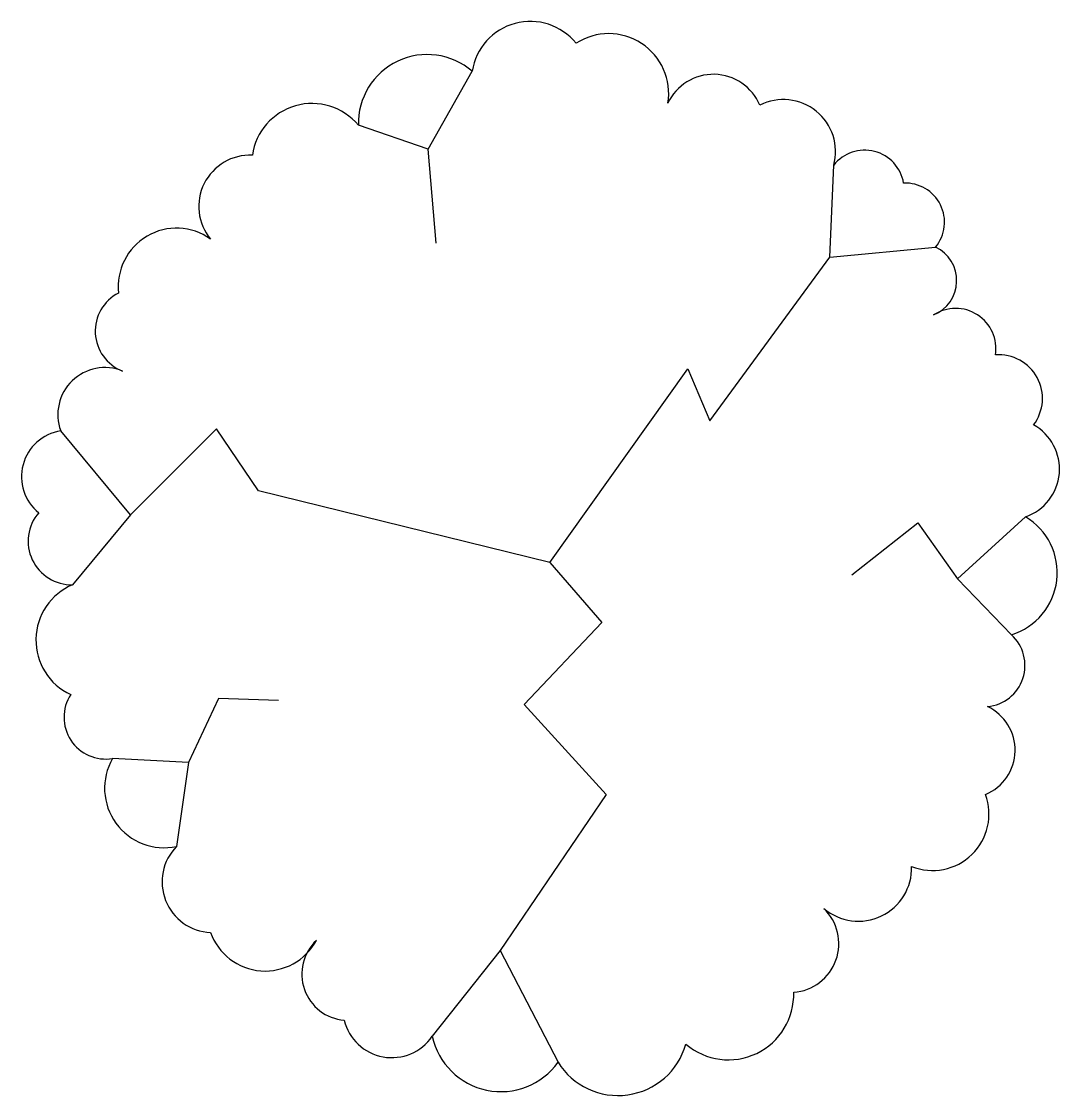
# Model space of a CAD drawing. Header units: feet. Extents: x -0.51 to 0.49, y -0.51 to 0.52.
import ezdxf

# ---------------------------------------------------------------- set-up
doc = ezdxf.new("R2010")
doc.units = ezdxf.units.FT
doc.header["$MEASUREMENT"] = 0

msp = doc.modelspace()

# ---------------------------------------------------------------- linework, layer by layer
for p, q in [((0.2694, 0.2937), (0.2732, 0.3821)), ((0.2694, 0.2937), (0.3713, 0.3033)), ((0.154, 0.1361), (0.2694, 0.2937)), ((0, 0), (0.1328, 0.1861)), ((0.1328, 0.1861), (0.154, 0.1361))]:
    msp.add_line(p, q)
msp.add_lwpolyline([(0.0078, -0.4809, 0.65), (0.1309, -0.4636, 0.65), (0.2347, -0.4136, 0.65), (0.2636, -0.3329, 0.65), (0.3482, -0.2925, 0.65), (0.4193, -0.2233, 0.65), (0.4213, -0.1388, 0.65), (0.4443, -0.0696, 0.65), (0.4578, 0.0438, 0.65), (0.4655, 0.1322, 0.65), (0.4289, 0.1995, 0.65), (0.3693, 0.238, 0.65), (0.3713, 0.3033, 0.65), (0.3405, 0.3648, 0.65), (0.2732, 0.3821, 0.65), (0.2021, 0.4398, 0.65), (0.1136, 0.4417, 0.65), (0.0252, 0.4994, 0.65), (-0.0748, 0.4725, 0.65), (-0.1844, 0.4206, 0.65), (-0.2864, 0.3917, 0.65), (-0.3267, 0.311, 0.65), (-0.4152, 0.2591, 0.65), (-0.4113, 0.1841, 0.65), (-0.4709, 0.1265, 0.65), (-0.4921, 0.0477, 0.65), (-0.4594, -0.0215, 0.65), (-0.4613, -0.1272, 0.65), (-0.421, -0.1887, 0.65), (-0.3594, -0.2733, 0.65), (-0.3267, -0.356, 0.65), (-0.2248, -0.3637, 0.65), (-0.1979, -0.4405, 0.65), (-0.1133, -0.4559, 0.65), (0.0078, -0.4809, 0.65)], format="xyb")
for points in [[(-0.1094, 0.3072), (-0.1171, 0.3975), (-0.0748, 0.4725)], [(-0.1171, 0.3975), (-0.1844, 0.4206)], [(0, 0), (-0.2806, 0.0688), (-0.321, 0.1284), (-0.4036, 0.0458), (-0.4709, 0.1265)], [(-0.4036, 0.0458), (-0.4594, -0.0215)], [(0.2905, -0.0119), (0.354, 0.0381), (0.3924, -0.0158), (0.4578, 0.0438)], [(0, 0), (0.0501, -0.058), (-0.0248, -0.1368), (0.054, -0.2233), (-0.0479, -0.3733), (0.0078, -0.4809)], [(0.3924, -0.0158), (0.4443, -0.0696)], [(-0.2614, -0.133), (-0.319, -0.1311), (-0.3479, -0.1926), (-0.421, -0.1887)], [(-0.3479, -0.1926), (-0.3594, -0.2733)], [(-0.0479, -0.3733), (-0.1133, -0.4559)]]:
    msp.add_lwpolyline(points)

doc.saveas('drawing.dxf')
